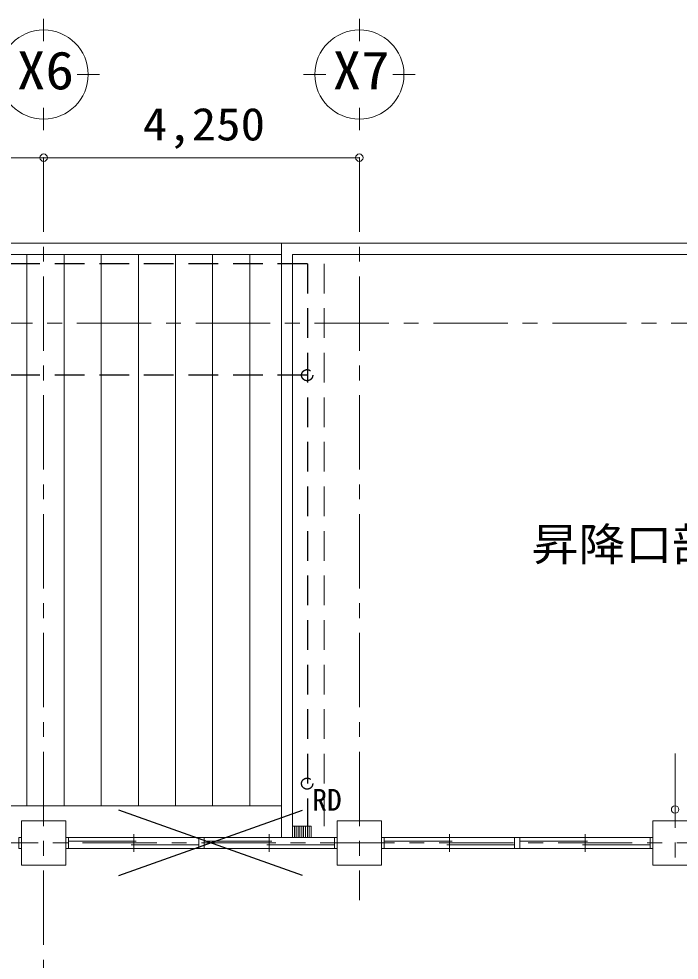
# Model space of a CAD drawing. Units: millimetres at full size, sheet at 1:200; details may follow other scales. Extents: x -55340 to 55340, y -38040 to 38040.
# Drawn here: x -23242 to -14353, y -12845 to -169 of the extents above; entities that cross this region are included whole.
import ezdxf
from ezdxf.enums import TextEntityAlignment as Align

# ---------------------------------------------------------------- set-up
doc = ezdxf.new("R2010")
doc.units = ezdxf.units.MM
doc.header["$LTSCALE"] = 200
doc.header["$PDMODE"] = 32
doc.header["$PDSIZE"] = 100
doc.linetypes.add('CHAIN1', pattern=[8, 5, -1, 1, -1])
doc.linetypes.add('DASHED2', pattern=[3, 2, -1])
for name, color, linetype, lineweight in [('0-1_通り芯', 3, 'Continuous', 18), ('0-2_躯体', 3, 'Continuous', 18), ('0-4_仕上', 7, 'Continuous', 18), ('0-5_建具(ｻｯｼ)', 3, 'Continuous', 18), ('0-9_家具・設備', 4, 'Continuous', 9), ('0-A_寸法', 6, 'Continuous', 9), ('0-B_文字', 4, 'Continuous', 9), ('2-0_補助線', 2, 'Continuous', 25)]:
    doc.layers.add(name, color=color, linetype=linetype, lineweight=lineweight)
doc.layers.add('0-D_予備', color=2, linetype='Continuous')
doc.styles.add('ＭＳ ゴシック', font='')
doc.styles.get('ＭＳ ゴシック').set_extended_font_data('MS Gothic')

msp = doc.modelspace()

# ---------------------------------------------------------------- linework, layer by layer
at = {"layer": '0-1_通り芯'}
for p, q in [((-22908.1, -169.4), (-22908.1, -469.4)), ((-18658.1, -169.4), (-18658.1, -469.4)), ((-22158.1, -919.4), (-22458.1, -919.4)), ((-19108.1, -919.4), (-19408.1, -919.4)), ((-17908.1, -919.4), (-18208.1, -919.4)), ((-22908.1, -1669.4), (-22908.1, -1369.4)), ((-18658.1, -1669.4), (-18658.1, -1369.4))]:
    msp.add_line(p, q, dxfattribs=at)
at = {"layer": '0-1_通り芯', "color": 4, "linetype": 'CHAIN1', "lineweight": 9}
for p, q in [((-22908.1, -2039), (-22908.1, -26623.5)), ((-18658.1, -2039), (-18658.1, -12038)), ((40940.1, -4267), (-47566.2, -4267)), ((-14408.1, -10062.2), (-14408.1, -11567)), ((39416, -11267), (-49340.7, -11267))]:
    msp.add_line(p, q, dxfattribs=at)
at = {"layer": '0-1_通り芯'}
for centre in [(-22908.1, -919.4), (-18658.1, -919.4)]:
    msp.add_circle(centre, 600, dxfattribs=at)
at = {"layer": '0-2_躯体'}
for p, q in [((-23208.1, -11567), (-23208.1, -10967)), ((-23208.1, -10967), (-22608.1, -10967)), ((-22608.1, -10967), (-22608.1, -11567)), ((-18958.1, -11567), (-18958.1, -10967)), ((-14708.1, -11567), (-14708.1, -10967)), ((-14708.1, -10967), (-14108.1, -10967)), ((-22608.1, -11567), (-23208.1, -11567)), ((-14108.1, -11567), (-14708.1, -11567))]:
    msp.add_line(p, q, dxfattribs=at)
msp.add_lwpolyline([(-18958.1, -10967), (-18358.1, -10967), (-18358.1, -11567), (-18958.1, -11567)], dxfattribs=at)
at = {"layer": '0-4_仕上'}
for p, q in [((-19708.1, -3192), (-27133.1, -3192)), ((-19708.1, -3342), (-27133.1, -3342)), ((-27133.1, -10767), (-19708.1, -10767))]:
    msp.add_line(p, q, dxfattribs=at)
at = {"layer": '0-4_仕上', "color": 4, "lineweight": 9}
for p, q in [((-23133.1, -3342), (-23133.1, -10767)), ((-22633.1, -3342), (-22633.1, -10767)), ((-22133.1, -3342), (-22133.1, -10767)), ((-21633.1, -3342), (-21633.1, -10767)), ((-21133.1, -3342), (-21133.1, -10767)), ((-20633.1, -3342), (-20633.1, -10767)), ((-20133.1, -3342), (-20133.1, -10767)), ((-19558.1, -3342), (-9258.1, -3342)), ((-19558.1, -11192), (-19558.1, -3342))]:
    msp.add_line(p, q, dxfattribs=at)
at = {"layer": '0-4_仕上', "linetype": 'DASHED2'}
msp.add_line((-19133.1, -3467), (-19133.1, -11042), dxfattribs=at)
at = {"layer": '0-4_仕上', "color": 4, "lineweight": 9}
msp.add_lwpolyline([(-19708.1, -11192), (-19708.1, -3192), (-9108.1, -3192), (-9108.1, -11192)], dxfattribs=at)
at = {"layer": '0-4_仕上'}
msp.add_lwpolyline([(-19558.1, -11042), (-19308.1, -11042), (-19308.1, -11192)], dxfattribs=at)
at = {"layer": '0-5_建具(ｻｯｼ)'}
for p, q in [((-21695.6, -11384.9), (-21695.6, -11149.2)), ((-19870.6, -11384.9), (-19870.6, -11149.2)), ((-17445.6, -11384.9), (-17445.6, -11149.2)), ((-15620.6, -11384.9), (-15620.6, -11149.2)), ((-22573.1, -11241.3), (-21660.6, -11241.3)), ((-20748.1, -11342), (-20748.1, -11192)), ((-20748.1, -11241.3), (-19835.6, -11241.3)), ((-18323.1, -11192), (-18358.1, -11192)), ((-18323.1, -11342), (-18323.1, -11192)), ((-18323.1, -11241.3), (-17410.6, -11241.3)), ((-16498.1, -11342), (-16498.1, -11192)), ((-16498.1, -11241.3), (-15585.6, -11241.3)), ((-23243.1, -11342), (-23208.1, -11342)), ((-22573.1, -11342), (-22608.1, -11342)), ((-21730.6, -11292.7), (-20818.1, -11292.7)), ((-20818.1, -11342), (-20748.1, -11342)), ((-19905.6, -11292.7), (-18993.1, -11292.7)), ((-18993.1, -11342), (-18958.1, -11342)), ((-18323.1, -11342), (-18358.1, -11342)), ((-17480.6, -11292.7), (-16568.1, -11292.7)), ((-16568.1, -11342), (-16498.1, -11342)), ((-15655.6, -11292.7), (-14743.1, -11292.7)), ((-14743.1, -11342), (-14708.1, -11342))]:
    msp.add_line(p, q, dxfattribs=at)
at = {"layer": '0-5_建具(ｻｯｼ)', "color": 4, "lineweight": 9}
for p, q in [((-22573.1, -11192), (-18993.1, -11192)), ((-18323.1, -11192), (-14743.1, -11192)), ((-18993.1, -11342), (-22573.1, -11342)), ((-14743.1, -11342), (-18323.1, -11342))]:
    msp.add_line(p, q, dxfattribs=at)
at = {"layer": '0-5_建具(ｻｯｼ)'}
for points in [[(-23243.1, -11342), (-23243.1, -11192), (-23208.1, -11192)], [(-22573.1, -11342), (-22573.1, -11192), (-22608.1, -11192)], [(-20818.1, -11342), (-20818.1, -11192), (-20748.1, -11192)], [(-18993.1, -11342), (-18993.1, -11192), (-18958.1, -11192)], [(-16568.1, -11342), (-16568.1, -11192), (-16498.1, -11192)], [(-14743.1, -11342), (-14743.1, -11192), (-14708.1, -11192)]]:
    msp.add_lwpolyline(points, dxfattribs=at)
at = {"layer": '0-9_家具・設備', "color": 2, "linetype": 'DASHED2', "lineweight": 25}
for p, q in [((-19358.1, -3467), (-26908.1, -3467)), ((-19358.1, -3467), (-19358.1, -11042)), ((-19358.1, -4967), (-26908.1, -4967))]:
    msp.add_line(p, q, dxfattribs=at)
at = {"layer": '0-9_家具・設備', "color": 7, "lineweight": 18}
msp.add_line((-14408.1, -10967), (-14408.1, -10867), dxfattribs=at)
at = {"layer": '0-9_家具・設備'}
for p, q in [((-19533.1, -11042), (-19533.1, -11192)), ((-19508.1, -11042), (-19508.1, -11192)), ((-19483.1, -11042), (-19483.1, -11192)), ((-19458.1, -11042), (-19458.1, -11192)), ((-19433.1, -11042), (-19433.1, -11192)), ((-19408.1, -11042), (-19408.1, -11192)), ((-19383.1, -11042), (-19383.1, -11192)), ((-19358.1, -11042), (-19358.1, -11192)), ((-19333.1, -11042), (-19333.1, -11192))]:
    msp.add_line(p, q, dxfattribs=at)
at = {"layer": '0-9_家具・設備', "color": 2, "linetype": 'DASHED2', "lineweight": 25}
for centre in [(-19361.1, -4968.1), (-19361.1, -10468.1)]:
    msp.add_circle(centre, 75, dxfattribs=at)
at = {"layer": '0-9_家具・設備', "color": 7, "lineweight": 18}
msp.add_circle((-14408.1, -10817), 50, dxfattribs=at)
at = {"layer": '0-A_寸法', "color": 4}
msp.add_line((-34908.1, -2039), (-18658.1, -2039), dxfattribs=at)
at = {"layer": '0-A_寸法'}
for p in [(-22908.1, -2039), (-18658.1, -2039)]:
    msp.add_point(p, dxfattribs=at)
at = {"layer": '2-0_補助線'}
for p, q in [((-19421.3, -11706.4), (-21895, -10827.6)), ((-21895, -11706.4), (-19421.3, -10827.6))]:
    msp.add_line(p, q, dxfattribs=at)

# ---------------------------------------------------------------- texts
at = {"layer": '0-1_通り芯', "color": 2, "style": 'ＭＳ ゴシック', "width": 1.1}
for s, p in [('X6', (-23267.9, -1273.7)), ('X7', (-19017.9, -1273.7))]:
    msp.add_text(s, height=513.2, dxfattribs=at).set_placement(p, align=Align.BOTTOM_LEFT)
at = {"layer": '0-A_寸法', "color": 2, "style": 'ＭＳ ゴシック', "width": 1.1}
msp.add_text('4,250', height=439.9, dxfattribs=at).set_placement((-21573.1, -1939), align=Align.BOTTOM_LEFT)
at = {"layer": '0-B_文字', "color": 2, "style": 'ＭＳ ゴシック', "width": 1.05}
msp.add_text('昇降口部分屋根', height=439.9, dxfattribs=at).set_placement((-16338.9, -7597.6), align=Align.BOTTOM_LEFT)
at = {"layer": '0-D_予備', "style": 'ＭＳ ゴシック'}
msp.add_text('RD', height=293.3, dxfattribs=at).set_placement((-19294.4, -10920.8), align=Align.BOTTOM_LEFT)

doc.saveas('drawing.dxf')
